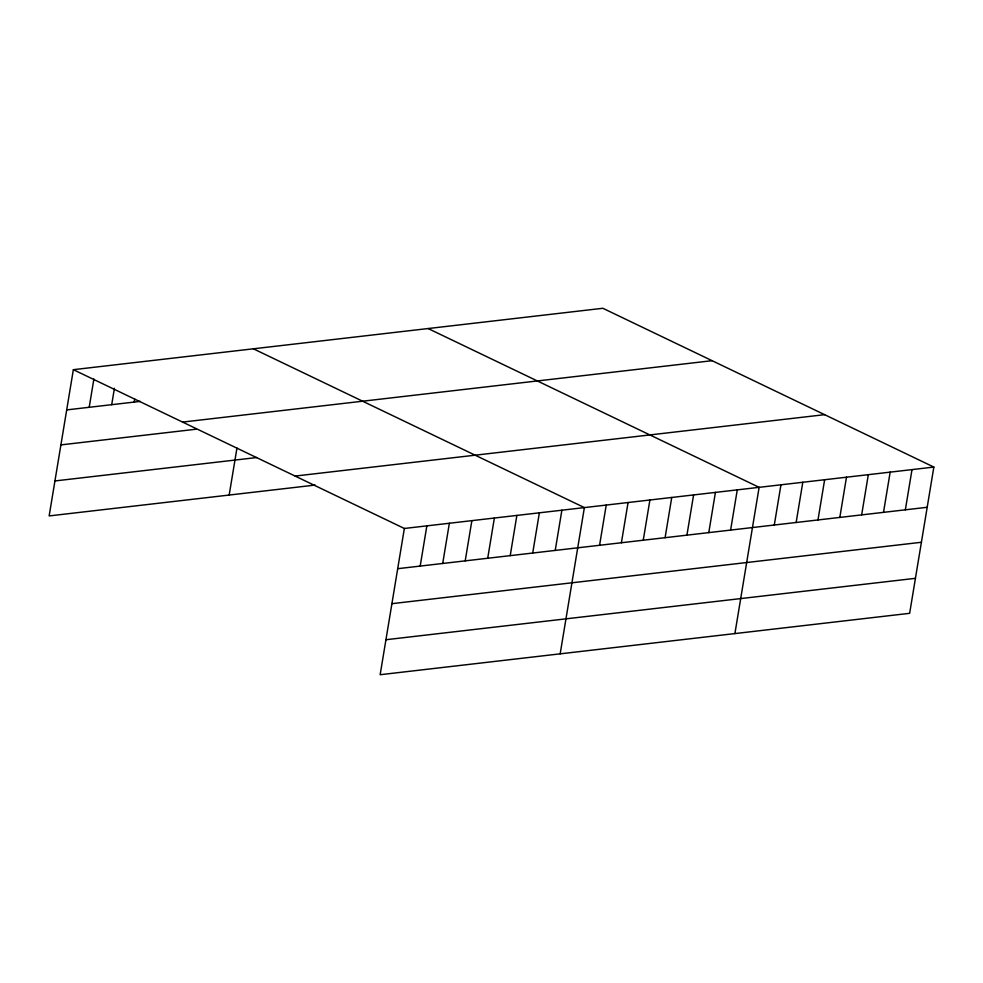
<?xml version="1.0" encoding="UTF-8"?>
<svg xmlns="http://www.w3.org/2000/svg" width="983" height="983" viewBox="0 0 983 983"><rect width="100%" height="100%" fill="white"/><g stroke="black" fill="none" stroke-linecap="round" stroke-linejoin="round"><path stroke-width="1.47" d="M73.356 369.682L404.357 528.473L380.151 674.719L909.644 613.318L933.85 467.072L602.849 308.281L73.356 369.682L49.15 515.928L315.088 485.086M89.207 407.294L93.889 378.996M111.706 404.689L114.421 388.297M134.216 402.072L134.708 399.098M229.174 495.051L236.964 448.051M420.196 566.085L426.855 525.856M442.706 563.468L449.366 523.251M465.205 560.863L471.865 520.646M487.715 558.246L494.375 518.029M510.214 555.641L516.874 515.424M532.712 553.036L539.372 512.819M555.223 550.419L561.883 510.202M560.175 653.842L584.381 507.597L253.393 348.805M599.569 545.282L606.228 505.065M621.403 542.751L628.063 502.534M643.251 540.22L649.91 499.991M665.098 537.676L671.745 497.459M686.933 535.145L693.593 494.928M708.78 532.614L715.427 492.397M730.615 530.083L737.275 489.866M734.903 633.58L759.122 487.335L428.121 328.543M774.297 525.02L780.957 484.803M796.144 522.489L802.804 482.272M817.979 519.958L824.639 479.729M839.826 517.414L846.486 477.197M861.661 514.883L868.321 474.666M883.508 512.352L890.168 472.135M905.355 509.821L912.003 469.604M66.697 409.899L140.213 401.383M182.592 422.088L712.085 360.687M60.909 444.894L195.936 429.239M54.937 480.945L256.809 457.537M295.121 476.067L824.626 414.666M404.357 528.473L933.85 467.072M397.697 568.69L927.19 507.289M391.91 603.673L921.403 542.272M385.938 639.724L915.431 578.323"/></g></svg>
